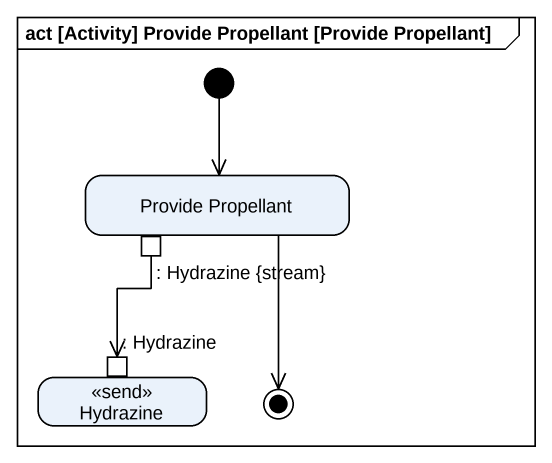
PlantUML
@startuml
mainframe act [Activity] Provide Propellant [Provide Propellant]
hide empty description
state "Provide Propellant" as Provide_Propellant {
  state ": Hydrazine {stream}" as Hydrazine_stream <<outputPin>>
}
state Hydrazine <<send>> {
  state ": Hydrazine" as Hydrazine_2 <<inputPin>>
}
[*] --> Provide_Propellant
Hydrazine_stream --> Hydrazine_2
Provide_Propellant --> [*]
@enduml
